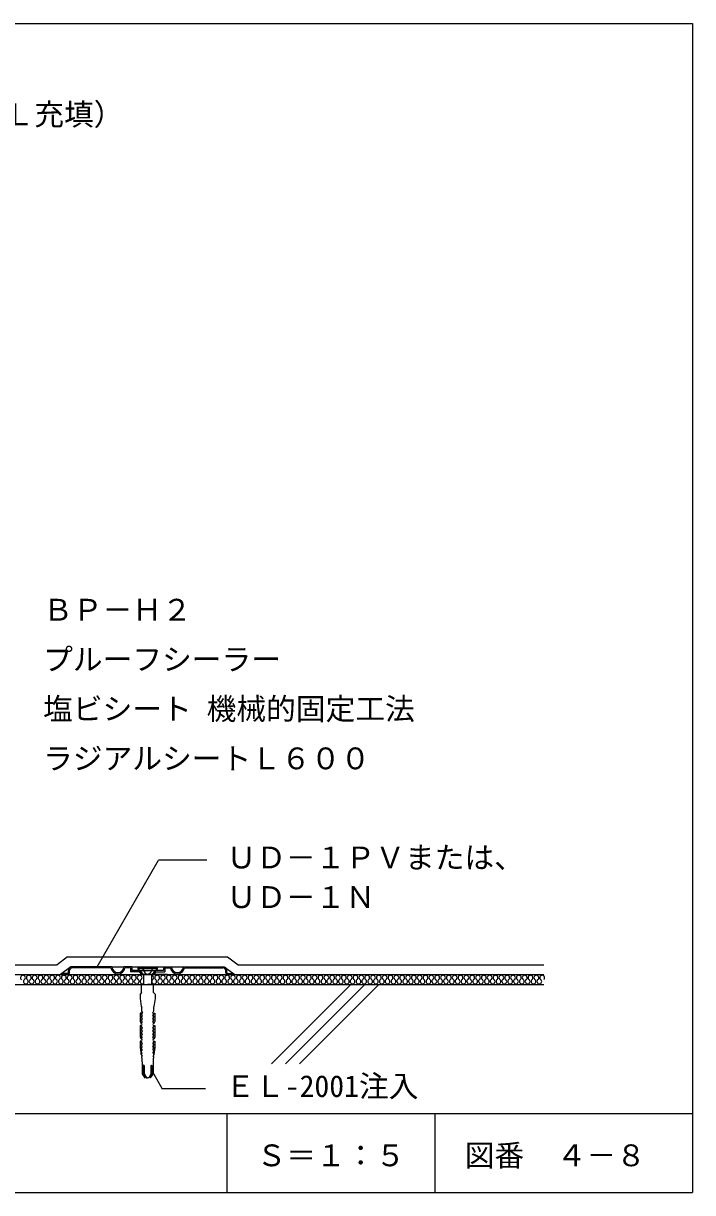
# Model space of a CAD drawing. Units: millimetres, scale not verified. Extents: x -409 to 391, y -633 to 597.
# Drawn here: x 53 to 391, y 7 to 597 of the extents above; entities that cross this region are included whole.
import ezdxf
from ezdxf.enums import TextEntityAlignment as Align

# ---------------------------------------------------------------- set-up
doc = ezdxf.new("R2010")
doc.units = ezdxf.units.MM
doc.header["$LTSCALE"] = 5
doc.linetypes.add('DASHED3', pattern=[4, 3, -1])
for name, color, linetype in [('2-2_in line', 7, 'Continuous'), ('2-4_out line', 2, 'Continuous'), ('2-6_鋼板・アングル', 2, 'Continuous'), ('2-7_ビス', 7, 'Continuous'), ('2-A_moji', 7, 'Continuous'), ('2-D_ハッチ他', 4, 'Continuous'), ('2-E_con他', 4, 'Continuous'), ('F-2', 7, 'Continuous'), ('F-5', 6, 'Continuous'), ('F-7', 1, 'Continuous'), ('F-A', 7, 'Continuous')]:
    doc.layers.add(name, color=color, linetype=linetype)
doc.styles.add('HG丸ｺﾞｼｯｸM-PRO', font='')
doc.styles.add('ＭＳ ゴシック', font='')
doc.styles.get('HG丸ｺﾞｼｯｸM-PRO').set_extended_font_data('HG丸ｺﾞｼｯｸM-PRO')
doc.styles.get('ＭＳ ゴシック').set_extended_font_data('MS Gothic')

msp = doc.modelspace()

# ---------------------------------------------------------------- linework, layer by layer
at = {"layer": '2-2_in line'}
for p, q in [((76.831, 121.063), (71.541, 117.063)), ((154.239, 121.063), (159.529, 117.063)), ((-150.446, 117.063), (315.535, 117.063)), ((-184.465, 112.063), (315.535, 112.063))]:
    msp.add_line(p, q, dxfattribs=at)
at = {"layer": '2-4_out line'}
for p, q in [((75.153, 126.063), (69.863, 122.063)), ((75.153, 126.063), (155.917, 126.063)), ((155.917, 126.063), (161.207, 122.063)), ((161.207, 122.063), (315.535, 122.063))]:
    msp.add_line(p, q, dxfattribs=at)
msp.add_lwpolyline([(-121.257, 127.063), (-77.365, 127.063), (-77.365, 122.063), (69.863, 122.063)], dxfattribs=at)
at = {"layer": '2-6_鋼板・アングル'}
for p, q in [((75.57, 118.163), (75.57, 119.063)), ((76.169, 118.163), (76.169, 119.063)), ((97.569, 121.063), (77.569, 121.063)), ((97.02, 120.463), (77.569, 120.463)), ((97.569, 121.063), (103.569, 121.063)), ((107.569, 121.063), (103.569, 121.063)), ((106.969, 120.463), (104.119, 120.463)), ((106.969, 120.463), (106.969, 118.463)), ((111.321, 118.463), (106.969, 118.463)), ((107.569, 121.063), (123.57, 121.063)), ((107.569, 121.063), (107.569, 119.063)), ((111.57, 119.063), (107.569, 119.063)), ((111.321, 118.463), (111.97, 117.814)), ((111.57, 119.063), (112.569, 118.063)), ((111.57, 119.063), (119.569, 119.063)), ((112.569, 118.063), (112.569, 117.063)), ((119.818, 118.463), (119.17, 117.814)), ((119.818, 118.463), (124.17, 118.463)), ((123.57, 121.063), (127.569, 121.063)), ((124.17, 120.463), (127.02, 120.463)), ((124.17, 120.463), (124.17, 118.463)), ((127.569, 121.063), (133.569, 121.063)), ((133.569, 121.063), (153.569, 121.063)), ((134.119, 120.463), (153.569, 120.463)), ((154.97, 118.163), (154.97, 119.063)), ((155.569, 118.163), (155.569, 119.063)), ((72.069, 117.063), (72.07, 117.163)), ((75.069, 117.063), (72.069, 117.063)), ((75.07, 117.663), (72.57, 117.663)), ((75.069, 117.063), (141.474, 117.063)), ((111.97, 117.814), (111.969, 117.063)), ((119.17, 117.814), (119.169, 117.063)), ((125.499, 117.063), (119.169, 117.063)), ((141.474, 117.063), (159.069, 117.063)), ((156.069, 117.663), (158.569, 117.663)), ((159.069, 117.063), (159.069, 117.163))]:
    msp.add_line(p, q, dxfattribs=at)
msp.add_lwpolyline([(123.57, 121.063), (123.57, 119.063), (119.569, 119.063), (118.569, 118.063), (118.569, 117.063)], dxfattribs=at)
for centre, radius, start, end in [((75.069, 118.163), 1.1, 269.99999, 359.99999), ((75.069, 118.163), 0.5, 269.99999, 359.99999), ((77.569, 119.063), 2, 89.99999, 179.99999), ((77.569, 119.063), 1.4, 89.99999, 179.99999), ((100.569, 121.063), 3.6, 189.59406, 350.40592), ((100.569, 121.063), 3, 179.99999, 359.99999), ((130.569, 121.063), 3.6, 189.59406, 350.40592), ((130.569, 121.063), 3, 179.99999, 359.99999), ((153.57, 119.063), 2, 359.99999, 89.99999), ((153.57, 119.063), 1.4, 359.99999, 89.99999), ((156.07, 118.163), 1.1, 179.99999, 269.99999), ((156.07, 118.163), 0.5, 179.99999, 269.99999), ((72.569, 117.163), 0.5, 89.99999, 179.99999), ((158.57, 117.163), 0.5, 359.99999, 89.99999)]:
    msp.add_arc(centre, radius, start, end, dxfattribs=at)
at = {"layer": '2-7_ビス'}
for p, q in [((110.535, 120.438), (110.535, 119.938)), ((110.535, 119.938), (113.41, 117.063)), ((120.535, 119.938), (110.535, 119.938)), ((120.535, 119.938), (117.66, 117.063)), ((117.66, 117.063), (113.41, 117.063)), ((113.535, 117.063), (113.535, 112.063)), ((117.535, 117.063), (117.535, 112.063)), ((112.366, 92.438), (112.366, 92.438)), ((112.366, 92.438), (112.366, 92.438)), ((118.704, 92.438), (118.704, 92.438)), ((118.704, 92.438), (118.704, 92.438)), ((112.366, 76.771), (112.799, 75.947)), ((118.704, 76.771), (118.271, 75.947))]:
    msp.add_line(p, q, dxfattribs=at)
at = {"layer": '2-7_ビス', "linetype": 'DASHED3'}
for p, q in [((112.985, 119.938), (112.985, 120.438)), ((112.985, 119.938), (114.068, 118.063)), ((118.085, 119.938), (117.003, 118.063)), ((118.085, 119.938), (118.085, 120.438))]:
    msp.add_line(p, q, dxfattribs=at)
at = {"layer": '2-7_ビス'}
for points in [[(120.535, 119.938), (120.535, 120.438), (110.535, 120.438)], [(112.535, 107.967), (111.785, 107.143), (111.785, 105.044), (112.333, 100.926), (112.575, 100.519), (112.535, 100.519), (112.535, 98.705), (112.968, 97.88)], [(112.535, 107.967), (112.535, 112.063), (115.535, 112.063)], [(118.535, 107.967), (118.535, 112.063), (115.535, 112.063)], [(118.535, 107.967), (119.285, 107.143), (119.285, 105.044), (118.737, 100.926), (118.495, 100.519), (118.535, 100.519), (118.535, 98.705), (118.102, 97.88)], [(112.838, 97.633), (111.86, 97.633), (111.86, 93.4), (112.361, 92.438), (112.366, 92.438)], [(112.906, 96.314), (112.399, 97.138), (112.399, 97.633)], [(112.906, 94.747), (112.399, 95.571), (112.399, 96.049), (112.748, 96.066)], [(112.849, 93.18), (112.399, 94.005), (112.399, 94.482), (112.747, 94.5)], [(118.164, 96.314), (118.671, 97.138), (118.671, 97.633)], [(118.164, 94.747), (118.671, 95.571), (118.671, 96.049), (118.322, 96.066)], [(118.221, 93.18), (118.671, 94.005), (118.671, 94.482), (118.323, 94.5)], [(118.232, 97.633), (119.21, 97.633), (119.21, 93.4), (118.709, 92.438), (118.704, 92.438)], [(112.399, 91.366), (111.86, 91.366), (111.86, 85.569), (112.366, 84.605)], [(112.366, 92.438), (112.37, 92.916), (112.687, 92.933)], [(112.906, 90.047), (112.399, 90.871), (112.399, 91.366)], [(112.906, 88.48), (112.399, 89.305), (112.399, 89.782), (112.747, 89.8)], [(118.164, 90.047), (118.671, 90.871), (118.671, 91.366)], [(118.164, 88.48), (118.671, 89.305), (118.671, 89.782), (118.323, 89.8)], [(118.704, 92.438), (118.7, 92.916), (118.383, 92.933)], [(118.671, 91.366), (119.21, 91.366), (119.21, 85.569), (118.704, 84.605)], [(112.399, 83.533), (111.86, 83.533), (111.86, 80.285), (112.366, 76.771), (112.367, 77.249), (112.675, 77.266)], [(112.366, 84.605), (112.37, 85.082), (112.691, 85.1)], [(112.906, 86.914), (112.399, 87.738), (112.399, 88.216), (112.747, 88.233)], [(112.849, 85.347), (112.399, 86.171), (112.399, 86.649), (112.747, 86.666)], [(112.906, 82.214), (112.399, 83.038), (112.399, 83.533)], [(118.164, 86.914), (118.671, 87.738), (118.671, 88.216), (118.323, 88.233)], [(118.164, 82.214), (118.671, 83.038), (118.671, 83.533)], [(118.221, 85.347), (118.671, 86.171), (118.671, 86.649), (118.323, 86.666)], [(118.704, 84.605), (118.7, 85.082), (118.379, 85.1)], [(118.671, 83.533), (119.21, 83.533), (119.21, 80.285), (118.704, 76.771), (118.703, 77.249), (118.395, 77.266)], [(112.82, 77.514), (112.369, 78.338), (112.371, 78.816), (112.694, 78.833)], [(112.842, 79.08), (112.378, 79.905), (112.382, 80.382), (112.717, 80.4)], [(112.874, 80.647), (112.394, 81.471), (112.399, 81.949), (112.747, 81.966)], [(118.196, 80.647), (118.676, 81.471), (118.671, 81.949), (118.323, 81.966)], [(118.228, 79.08), (118.692, 79.905), (118.688, 80.382), (118.353, 80.4)], [(118.25, 77.514), (118.701, 78.338), (118.699, 78.816), (118.376, 78.833)], [(112.669, 75.7), (112.535, 75.7), (112.535, 74.916), (112.685, 74.916), (112.685, 73.308), (112.691, 73.308)], [(112.742, 72.979), (112.742, 67.028), (113.182, 66.377), (114.185, 65.063), (114.334, 65.063), (113.249, 67.028), (113.249, 71)], [(113.833, 71), (113.833, 67.028), (114.918, 65.063), (115.535, 65.063)], [(117.237, 71), (117.237, 67.028), (116.152, 65.063), (115.535, 65.063)], [(118.328, 72.979), (118.328, 67.028), (117.888, 66.377), (116.885, 65.063), (116.736, 65.063), (117.821, 67.028), (117.821, 71)], [(118.401, 75.7), (118.535, 75.7), (118.535, 74.916), (118.385, 74.916), (118.385, 73.308), (118.379, 73.308)]]:
    msp.add_lwpolyline(points, dxfattribs=at)
at = {"layer": '2-7_ビス', "linetype": 'DASHED3'}
msp.add_arc((115.535, 119.173), 1.84, 217.11751, 322.88248, dxfattribs=at)
at = {"layer": '2-7_ビス'}
for centre, major_axis, start_param, end_param in [((112.699, 96.289), (0, -0.229), 0.2312026, 1.6765256), ((112.699, 94.723), (0, -0.229), 0.2312026, 1.6765256), ((112.827, 97.805), (0, -0.172), 0.06848, 2.1628795), ((118.243, 97.805), (0, -0.172), 4.1203058, 6.2147054), ((118.371, 96.289), (0, -0.229), 4.6066597, 6.0519827), ((118.371, 94.723), (0, -0.229), 4.6066597, 6.0519827), ((112.345, 91.902), (0, -0.536), 0.0442118, 3.0973809), ((112.642, 93.156), (0, -0.229), 0.2312026, 1.6765256), ((112.699, 90.023), (0, -0.229), 0.2312026, 1.6765256), ((118.371, 90.023), (0, -0.229), 4.6066597, 6.0519827), ((118.428, 93.156), (0, -0.229), 4.6066597, 6.0519827), ((118.725, 91.902), (0, -0.536), 3.1858044, 6.2389735), ((112.345, 84.069), (0, -0.536), 0.0442118, 3.0973809), ((112.642, 85.323), (0, -0.229), 0.2312026, 1.6765256), ((112.699, 88.456), (0, -0.229), 0.2312026, 1.6765256), ((112.699, 86.889), (0, -0.229), 0.2312026, 1.6765256), ((118.371, 88.456), (0, -0.229), 4.6066597, 6.0519827), ((118.371, 86.889), (0, -0.229), 4.6066597, 6.0519827), ((118.428, 85.323), (0, -0.229), 4.6066597, 6.0519827), ((118.725, 84.069), (0, -0.536), 3.1858044, 6.2389735), ((112.612, 77.489), (0, -0.229), 0.2312026, 1.6765256), ((112.635, 79.056), (0, -0.229), 0.2312026, 1.6765256), ((112.667, 80.623), (0, -0.229), 0.2312026, 1.6765256), ((112.699, 82.189), (0, -0.229), 0.2312026, 1.6765256), ((118.371, 82.189), (0, -0.229), 4.6066597, 6.0519827), ((118.403, 80.623), (0, -0.229), 4.6066597, 6.0519827), ((118.435, 79.056), (0, -0.229), 4.6066597, 6.0519827), ((118.458, 77.489), (0, -0.229), 4.6066597, 6.0519827), ((112.656, 75.873), (0, -0.174), 0.0818475, 2.1771705), ((112.015, 73.014), (0, -0.8), 1.5261677, 1.947508), ((113.541, 70.989), (0, -0.321), 1.5390306, 4.6806232), ((117.529, 70.989), (0, -0.321), 1.6025621, 4.7441547), ((118.414, 75.873), (0, -0.174), 4.1060148, 6.2013378), ((119.055, 73.014), (0, -0.8), 4.3356773, 4.7570176)]:
    msp.add_ellipse(centre, major_axis=major_axis, ratio=0.909574, start_param=start_param, end_param=end_param, dxfattribs=at)
at = {"layer": '2-A_moji'}
for p, q in [((90.023, 121.063), (121.093, 174.877)), ((145.367, 174.877), (121.093, 174.877)), ((117.168, 69.443), (122.908, 59.5)), ((144.741, 59.5), (122.908, 59.5))]:
    msp.add_line(p, q, dxfattribs=at)
at = {"layer": '2-D_ハッチ他'}
for centre, start, end in [((52.637, 115.521), 307.52351, 232.47649), ((54.109, 113.604), 127.52351, 52.47649), ((55.581, 115.521), 307.52351, 232.47649), ((57.053, 113.604), 127.52351, 52.47649), ((58.525, 115.521), 307.52351, 232.47649), ((59.997, 113.604), 127.52351, 52.47649), ((61.469, 115.521), 307.52351, 232.47649), ((62.941, 113.604), 127.52351, 52.47649), ((64.413, 115.521), 307.52351, 232.47649), ((65.885, 113.604), 127.52351, 52.47649), ((67.356, 115.521), 307.52351, 232.47649), ((68.828, 113.604), 127.52351, 52.47649), ((70.3, 115.521), 307.52351, 232.47649), ((71.772, 113.604), 127.52351, 52.47649), ((73.244, 115.521), 307.52351, 232.47649), ((74.716, 113.604), 127.52351, 52.47649), ((76.188, 115.521), 307.52351, 232.47649), ((77.66, 113.604), 127.52351, 52.47649), ((79.132, 115.521), 307.52351, 232.47649), ((80.604, 113.604), 127.52351, 52.47649), ((82.076, 115.521), 307.52351, 232.47649), ((83.548, 113.604), 127.52351, 52.47649), ((85.02, 115.521), 307.52351, 232.47649), ((86.492, 113.604), 127.52351, 52.47649), ((87.964, 115.521), 307.52351, 232.47649), ((89.436, 113.604), 127.52351, 52.47649), ((90.908, 115.521), 307.52351, 232.47649), ((92.38, 113.604), 127.52351, 52.47649), ((93.852, 115.521), 307.52351, 232.47649), ((95.324, 113.604), 127.52351, 52.47649), ((96.796, 115.521), 307.52351, 232.47649), ((98.268, 113.604), 127.52351, 52.47649), ((99.74, 115.521), 307.52351, 232.47649), ((101.212, 113.604), 127.52351, 52.47649), ((102.684, 115.521), 307.52351, 232.47649), ((104.155, 113.604), 127.52351, 52.47649), ((105.627, 115.521), 307.52351, 232.47649), ((107.099, 113.604), 127.52351, 52.47649), ((108.571, 115.521), 307.52351, 232.47649), ((110.043, 113.604), 127.52351, 52.47649), ((111.515, 115.521), 307.52351, 232.47649), ((112.987, 113.604), 127.52351, 296.95768), ((117.403, 115.521), 307.52351, 83.73338), ((118.875, 113.604), 127.52351, 52.47649), ((120.347, 115.521), 307.52351, 232.47649), ((121.819, 113.604), 127.52351, 52.47649), ((123.291, 115.521), 307.52351, 232.47649), ((124.763, 113.604), 127.52351, 52.47649), ((126.235, 115.521), 307.52351, 232.47649), ((127.707, 113.604), 127.52351, 52.47649), ((129.179, 115.521), 307.52351, 232.47649), ((130.651, 113.604), 127.52351, 52.47649), ((132.123, 115.521), 307.52351, 232.47649), ((133.595, 113.604), 127.52351, 52.47649), ((135.067, 115.521), 307.52351, 232.47649), ((136.539, 113.604), 127.52351, 52.47649), ((138.011, 115.521), 307.52351, 232.47649), ((139.483, 113.604), 127.52351, 52.47649), ((140.954, 115.521), 307.52351, 232.47649), ((142.426, 113.604), 127.52351, 52.47649), ((143.898, 115.521), 307.52351, 232.47649), ((145.37, 113.604), 127.52351, 52.47649), ((146.842, 115.521), 307.52351, 232.47649), ((148.314, 113.604), 127.52351, 52.47649), ((149.786, 115.521), 307.52351, 232.47649), ((151.258, 113.604), 127.52351, 52.47649), ((152.73, 115.521), 307.52351, 232.47649), ((154.202, 113.604), 127.52351, 52.47649), ((155.674, 115.521), 307.52351, 232.47649), ((157.146, 113.604), 127.52351, 52.47649), ((158.618, 115.521), 307.52351, 232.47649), ((160.09, 113.604), 127.52351, 52.47649), ((161.562, 115.521), 307.52351, 232.47649), ((163.034, 113.604), 127.52351, 52.47649), ((164.506, 115.521), 307.52351, 232.47649), ((165.978, 113.604), 127.52351, 52.47649), ((167.45, 115.521), 307.52351, 232.47649), ((168.922, 113.604), 127.52351, 52.47649), ((170.394, 115.521), 307.52351, 232.47649), ((171.866, 113.604), 127.52351, 52.47649), ((173.338, 115.521), 307.52351, 232.47649), ((174.81, 113.604), 127.52351, 52.47649), ((176.282, 115.521), 307.52351, 232.47649), ((177.753, 113.604), 127.52351, 52.47649), ((179.225, 115.521), 307.52351, 232.47649), ((180.697, 113.604), 127.52351, 52.47649), ((182.169, 115.521), 307.52351, 232.47649), ((183.641, 113.604), 127.52351, 52.47649), ((185.113, 115.521), 307.52351, 232.47649), ((186.585, 113.604), 127.52351, 52.47649), ((188.057, 115.521), 307.52351, 232.47649), ((189.529, 113.604), 127.52351, 52.47649), ((191.001, 115.521), 307.52351, 232.47649), ((192.473, 113.604), 127.52351, 52.47649), ((193.945, 115.521), 307.52351, 232.47649), ((195.417, 113.604), 127.52351, 52.47649), ((196.889, 115.521), 307.52351, 232.47649), ((198.361, 113.604), 127.52351, 52.47649), ((199.833, 115.521), 307.52351, 232.47649), ((201.305, 113.604), 127.52351, 52.47649), ((202.777, 115.521), 307.52351, 232.47649), ((204.249, 113.604), 127.52351, 52.47649), ((205.721, 115.521), 307.52351, 232.47649), ((207.193, 113.604), 127.52351, 52.47649), ((208.665, 115.521), 307.52351, 232.47649), ((210.137, 113.604), 127.52351, 52.47649), ((211.609, 115.521), 307.52351, 232.47649), ((213.081, 113.604), 127.52351, 52.47649), ((214.552, 115.521), 307.52351, 232.47649), ((216.024, 113.604), 127.52351, 52.47649), ((217.496, 115.521), 307.52351, 232.47649), ((218.968, 113.604), 127.52351, 52.47649), ((220.44, 115.521), 307.52351, 232.47649), ((221.912, 113.604), 127.52351, 52.47649), ((223.384, 115.521), 307.52351, 232.47649), ((224.856, 113.604), 127.52351, 52.47649), ((226.328, 115.521), 307.52351, 232.47649), ((227.8, 113.604), 127.52351, 52.47649), ((229.272, 115.521), 307.52351, 232.47649), ((230.744, 113.604), 127.52351, 52.47649), ((232.216, 115.521), 307.52351, 232.47649), ((233.688, 113.604), 127.52351, 52.47649), ((235.16, 115.521), 307.52351, 232.47649), ((236.632, 113.604), 127.52351, 52.47649), ((238.104, 115.521), 307.52351, 232.47649), ((239.576, 113.604), 127.52351, 52.47649), ((241.048, 115.521), 307.52351, 232.47649), ((242.52, 113.604), 127.52351, 52.47649), ((243.992, 115.521), 307.52351, 232.47649), ((245.464, 113.604), 127.52351, 52.47649), ((246.936, 115.521), 307.52351, 232.47649), ((248.408, 113.604), 127.52351, 52.47649), ((249.88, 115.521), 307.52351, 232.47649), ((251.351, 113.604), 127.52351, 52.47649), ((252.823, 115.521), 307.52351, 232.47649), ((254.295, 113.604), 127.52351, 52.47649), ((255.767, 115.521), 307.52351, 232.47649), ((257.239, 113.604), 127.52351, 52.47649), ((258.711, 115.521), 307.52351, 232.47649), ((260.183, 113.604), 127.52351, 52.47649), ((261.655, 115.521), 307.52351, 232.47649), ((263.127, 113.604), 127.52351, 52.47649), ((264.599, 115.521), 307.52351, 232.47649), ((266.071, 113.604), 127.52351, 52.47649), ((267.543, 115.521), 307.52351, 232.47649), ((269.015, 113.604), 127.52351, 52.47649), ((270.487, 115.521), 307.52351, 232.47649), ((271.959, 113.604), 127.52351, 52.47649), ((273.431, 115.521), 307.52351, 232.47649), ((274.903, 113.604), 127.52351, 52.47649), ((276.375, 115.521), 307.52351, 232.47649), ((277.847, 113.604), 127.52351, 52.47649), ((279.319, 115.521), 307.52351, 232.47649), ((280.791, 113.604), 127.52351, 52.47649), ((282.263, 115.521), 307.52351, 232.47649), ((283.735, 113.604), 127.52351, 52.47649), ((285.207, 115.521), 307.52351, 232.47649), ((286.679, 113.604), 127.52351, 52.47649), ((288.15, 115.521), 307.52351, 232.47649), ((289.622, 113.604), 127.52351, 52.47649), ((291.094, 115.521), 307.52351, 232.47649), ((292.566, 113.604), 127.52351, 52.47649), ((294.038, 115.521), 307.52351, 232.47649), ((295.51, 113.604), 127.52351, 52.47649), ((296.982, 115.521), 307.52351, 232.47649), ((298.454, 113.604), 127.52351, 52.47649), ((299.926, 115.521), 307.52351, 232.47649), ((301.398, 113.604), 127.52351, 52.47649), ((302.87, 115.521), 307.52351, 232.47649), ((304.342, 113.604), 127.52351, 52.47649), ((305.814, 115.521), 307.52351, 232.47649), ((307.286, 113.604), 127.52351, 52.47649), ((308.758, 115.521), 307.52351, 232.47649), ((310.23, 113.604), 127.52351, 52.47649), ((311.702, 115.521), 307.52351, 232.47649), ((313.174, 113.604), 127.52351, 52.47649), ((314.646, 115.521), 307.52351, 232.47649)]:
    msp.add_arc(centre, 1.208, start, end, dxfattribs=at)
at = {"layer": '2-E_con他'}
for p, q in [((177.997, 71.966), (218.093, 112.063)), ((185.068, 71.966), (225.164, 112.063)), ((192.139, 71.966), (232.235, 112.063))]:
    msp.add_line(p, q, dxfattribs=at)
at = {"layer": 'F-2'}
for p, q in [((155.535, 47.063), (155.535, 7.063)), ((260.535, 47.063), (260.535, 7.063))]:
    msp.add_line(p, q, dxfattribs=at)
at = {"layer": 'F-5'}
msp.add_line((-409.465, 47.063), (390.535, 47.063), dxfattribs=at)
at = {"layer": 'F-7'}
for p, q in [((-409.465, 597.063), (390.535, 597.063)), ((390.535, 597.063), (390.535, 7.063)), ((-409.465, 7.063), (390.535, 7.063))]:
    msp.add_line(p, q, dxfattribs=at)

# ---------------------------------------------------------------- texts
at = {"layer": '2-A_moji', "style": 'ＭＳ ゴシック'}
for s, p in [('Ｋ－１０（ホルダー内、ロンシーラントＬ充填）', (-226.718, 542.377)), ('ＢＰ－Ｈ２', (62.816, 292.377)), ('プルーフシーラー', (62.816, 267.377)), ('塩ビシート 機械的固定工法', (62.816, 242.377)), ('ラジアルシートＬ６００', (62.816, 217.377)), ('ＵＤ－１ＰＶまたは、', (155.367, 167.377)), ('ＵＤ－１Ｎ', (155.367, 147.377)), ('ＥＬ-2001注入', (154.741, 52))]:
    msp.add_text(s, height=11, dxfattribs=at).set_placement(p, align=Align.BOTTOM_LEFT)
at = {"layer": 'F-A', "style": 'HG丸ｺﾞｼｯｸM-PRO'}
for s, p in [('Ｓ＝１：５', (170.535, 17.063)), ('図番', (275.535, 17.063)), ('４－８', (321.953, 17.063))]:
    msp.add_text(s, height=11, dxfattribs=at).set_placement(p, align=Align.BOTTOM_LEFT)

doc.saveas('drawing.dxf')
